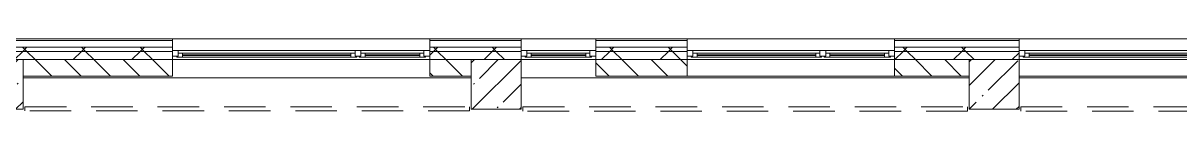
# Model space of a CAD drawing. Header units: millimetres. Extents: x 81682 to 274809, y -8553 to 29000.
# Drawn here: x 190559 to 204497, y 26479 to 27350 of the extents above; entities that cross this region are included whole.
import ezdxf

# ---------------------------------------------------------------- set-up
doc = ezdxf.new("R2010")
doc.units = ezdxf.units.MM
doc.linetypes.add('200_ШТРИХ__ш1_п0_6_', pattern=[800, 500, -300])
for name, color, linetype, lineweight in [('A-DETL-MBND-1', 7, '200_ШТРИХ__ш1_п0_6_', 9), ('A-GLAZ-3', 7, 'Continuous', 5), ('A-WALL', 7, 'Continuous', 9), ('A-WALL-7', 7, 'Continuous', 5), ('I-WALL-2', 7, 'Continuous', 5), ('S-COLS-1', 7, 'Continuous', 5)]:
    doc.layers.add(name, color=color, linetype=linetype, lineweight=lineweight)
pattern_1 = [(45, (147798.7, 0), (-353.5534, 353.5534), []), (135, (147798.7, 0), (-353.5534, -353.5534), [])]
pattern_2 = [(45, (147798.7, 0), (-285.123, 285.123), []), (45, (148083.8, 0), (-285.123, 285.123), [504.031, -100.806, 16.764, -84.042])]

# ---------------------------------------------------------------- blocks, each defined once
blk = doc.blocks.new('BSC_Колонна _Прямоугольная - 600х600-V72-3_7_3_птичка')
at = {"layer": 'S-COLS-1'}
h = blk.add_hatch(dxfattribs=at)
h.set_pattern_fill('FP_83', color=256, style=0, pattern_type=2)
h.set_pattern_definition([(45, (-42460, -26800), (-285.123, 285.123), []), (45, (-42174.88, -26800), (-285.123, 285.123), [504.031, -100.806, 16.764, -84.042])])
h.paths.add_polyline_path([(-300, -300), (300, -300), (300, 300), (-300, 300)])
for p, q in [((300, 300), (-300, 300)), ((-300, 300), (-300, -300)), ((300, -300), (300, 300)), ((-300, -300), (300, -300))]:
    blk.add_line(p, q, dxfattribs=at)
blk = doc.blocks.new('120_Окно_СКБ_2Ст - 120_Окно_СКБ_2Ст 3100х2500 _мал_створка слева_ 2-19089248-3_7_3_птичка')
at = {"layer": 'A-GLAZ-3'}
for p, q in [((-1550, -75), (-1550, -5)), ((-1550, -5), (-1480, -5)), ((1550, -5), (-1550, -5)), ((-1480, -75), (-1550, -75)), ((-1550, -75), (-1500, -75)), ((-1480, -75), (-1500, -75)), ((-1500, -75), (-1500, -85)), ((-1500, -85), (670, -85)), ((670, -85), (-1500, -85)), ((-1480, -5), (-1480, -75)), ((650, -35), (-1480, -35)), ((-1480, -35), (-1480, -75)), ((-1430, -85), (-1430, -35)), ((-1430, -55), (600, -55)), ((600, -65), (-1430, -65)), ((600, -85), (600, -35)), ((650, -75), (650, -5)), ((650, -5), (720, -5)), ((650, -75), (650, -35)), ((720, -75), (650, -75)), ((670, -75), (650, -75)), ((670, -75), (700, -75)), ((670, -85), (670, -75)), ((720, -75), (700, -75)), ((700, -75), (700, -85)), ((700, -85), (1500, -85)), ((1500, -85), (700, -85)), ((720, -5), (720, -75)), ((1480, -35), (720, -35)), ((720, -35), (720, -75)), ((770, -85), (770, -35)), ((770, -55), (1430, -55)), ((1430, -65), (770, -65)), ((1430, -85), (1430, -35)), ((1480, -75), (1480, -5)), ((1480, -5), (1550, -5)), ((1480, -75), (1480, -35)), ((1550, -75), (1480, -75)), ((1500, -75), (1480, -75)), ((1500, -75), (1550, -75)), ((1500, -85), (1500, -75)), ((1550, -5), (1550, -75))]:
    blk.add_line(p, q, dxfattribs=at)
blk = doc.blocks.new('120_Окно_СКБ_2Ст - 120_Окно_СКБ_2Ст 2500х2500 _мал створка справа_-23206729-3_7_3_птичка')
at = {"layer": 'A-GLAZ-3'}
for p, q in [((-1250, -75), (-1250, -5)), ((-1250, -5), (-1180, -5)), ((1250, -5), (-1250, -5)), ((-1180, -75), (-1250, -75)), ((-1250, -75), (-1200, -75)), ((-1180, -75), (-1200, -75)), ((-1200, -75), (-1200, -85)), ((-1200, -85), (370, -85)), ((370, -85), (-1200, -85)), ((-1180, -5), (-1180, -75)), ((350, -35), (-1180, -35)), ((-1180, -35), (-1180, -75)), ((-1130, -85), (-1130, -35)), ((-1130, -55), (300, -55)), ((300, -65), (-1130, -65)), ((300, -85), (300, -35)), ((350, -75), (350, -5)), ((350, -5), (420, -5)), ((350, -75), (350, -35)), ((420, -75), (350, -75)), ((370, -75), (350, -75)), ((370, -75), (400, -75)), ((370, -85), (370, -75)), ((420, -75), (400, -75)), ((400, -75), (400, -85)), ((400, -85), (1200, -85)), ((1200, -85), (400, -85)), ((420, -5), (420, -75)), ((1180, -35), (420, -35)), ((420, -35), (420, -75)), ((470, -85), (470, -35)), ((470, -55), (1130, -55)), ((1130, -65), (470, -65)), ((1130, -85), (1130, -35)), ((1180, -75), (1180, -5)), ((1180, -5), (1250, -5)), ((1180, -75), (1180, -35)), ((1250, -75), (1180, -75)), ((1200, -75), (1180, -75)), ((1200, -75), (1250, -75)), ((1200, -85), (1200, -75)), ((1250, -5), (1250, -75))]:
    blk.add_line(p, q, dxfattribs=at)
blk = doc.blocks.new('120_Окно_СКБ_1Ст - 120_Окно_СКБ_1Ст_900х2500_h_-21649151-3_7_3_птичка')
at = {"layer": 'A-GLAZ-3'}
for p, q in [((-450, -75), (-450, -5)), ((-450, -5), (-380, -5)), ((450, -5), (-450, -5)), ((-380, -75), (-450, -75)), ((-450, -75), (-400, -75)), ((-380, -75), (-400, -75)), ((-400, -75), (-400, -85)), ((-400, -85), (400, -85)), ((400, -85), (-400, -85)), ((-380, -5), (-380, -75)), ((380, -35), (-380, -35)), ((-380, -35), (-380, -75)), ((-330, -85), (-330, -35)), ((-330, -55), (330, -55)), ((330, -65), (-330, -65)), ((330, -85), (330, -35)), ((380, -75), (380, -5)), ((380, -5), (450, -5)), ((380, -75), (380, -35)), ((450, -75), (380, -75)), ((400, -75), (380, -75)), ((400, -75), (450, -75)), ((400, -85), (400, -75)), ((450, -5), (450, -75))]:
    blk.add_line(p, q, dxfattribs=at)

msp = doc.modelspace()

# ---------------------------------------------------------------- hatches: boundary and pattern name
at = {"layer": 'A-WALL-7'}
h = msp.add_hatch(dxfattribs=at)
h.set_pattern_fill('FP_79', color=256, style=0, pattern_type=2)
h.set_pattern_definition(pattern_1)
h.paths.add_polyline_path([(232368.7, 27200), (232368.7, 27250), (228148.7, 27250), (228148.7, 27200), (232167.6, 27200)])
h.paths.add_polyline_path([(224243.9, 27200), (225048.7, 27200), (225048.7, 27250), (224148.7, 27250), (224148.7, 27200)])
h.paths.add_polyline_path([(214908.7, 27200), (214908.7, 27250), (210658.7, 27250), (210658.7, 27200), (213989.6, 27200)])
h.paths.add_polyline_path([(217408.7, 27200), (218608.7, 27200), (218608.7, 27250), (217408.7, 27250)])
h.paths.add_polyline_path([(220708.7, 27200), (222048.7, 27200), (222048.7, 27250), (220708.7, 27250)])
h.paths.add_polyline_path([(209328.6, 27200), (209758.7, 27200), (209758.7, 27250), (207658.7, 27250), (207658.7, 27200), (208396.4, 27200)])
h.paths.add_polyline_path([(206532, 27200), (206758.7, 27200), (206758.7, 27250), (205658.7, 27250), (205658.7, 27200)])
h.paths.add_polyline_path([(201871, 27200), (202558.7, 27200), (202558.7, 27250), (201058.7, 27250), (201058.7, 27200)])
h.paths.add_polyline_path([(198142.2, 27200), (198558.7, 27200), (198558.7, 27250), (197459, 27250), (197459, 27200)])
h.paths.add_polyline_path([(189958.7, 27200), (192358.7, 27200), (192358.7, 27250), (189858.7, 27250), (189858.7, 27200)])
h.paths.add_polyline_path([(195458.7, 27200), (196559, 27200), (196559, 27250), (195458.7, 27250)])
h = msp.add_hatch(dxfattribs=at)
h.set_pattern_fill('FP_79', color=256, style=0, pattern_type=2)
h.set_pattern_definition(pattern_1)
h.paths.add_polyline_path([(232368.7, 27100), (232368.7, 27200), (228148.7, 27200), (228148.7, 27100), (232167.6, 27100)])
h.paths.add_polyline_path([(217408.7, 27100), (218608.7, 27100), (218608.7, 27200), (217408.7, 27200)])
h.paths.add_polyline_path([(220708.7, 27100), (222048.7, 27100), (222048.7, 27200), (220708.7, 27200)])
h.paths.add_polyline_path([(214908.7, 27100), (214908.7, 27200), (210658.7, 27200), (210658.7, 27100), (213989.6, 27100)])
h.paths.add_polyline_path([(224148.7, 27100), (225048.7, 27100), (225048.7, 27200), (224148.7, 27200)])
h.paths.add_polyline_path([(202558.7, 27100), (202558.7, 27200), (201058.7, 27200), (201058.7, 27100), (201871, 27100)])
h.paths.add_polyline_path([(209328.6, 27100), (209758.7, 27100), (209758.7, 27200), (207658.7, 27200), (207658.7, 27100), (208396.4, 27100)])
h.paths.add_polyline_path([(205658.7, 27100), (206758.7, 27100), (206758.7, 27200), (205658.7, 27200)])
h.paths.add_polyline_path([(196559, 27100), (196559, 27200), (195458.7, 27200), (195458.7, 27100), (196277.7, 27100)])
h.paths.add_polyline_path([(197459, 27100), (198558.7, 27100), (198558.7, 27200), (197459, 27200)])
h.paths.add_polyline_path([(191616.7, 27100), (192358.7, 27100), (192358.7, 27200), (189958.7, 27200), (189958.7, 27100), (190558.7, 27100)])
h = msp.add_hatch(dxfattribs=at)
h.set_pattern_fill('FP_77', color=256, style=0, pattern_type=2)
h.set_pattern_definition([(135, (147798.7, 0), (-176.7767, -176.7767), [])])
h.paths.add_polyline_path([(229837.1, 26900), (231998.7, 26900), (231998.7, 27100), (228948.7, 27100), (228948.7, 26900)])
h.paths.add_polyline_path([(228438.8, 26900), (228448.7, 26900), (228448.7, 27100), (228148.7, 27100), (228148.7, 26900)])
h.paths.add_polyline_path([(213958.7, 26900), (213958.7, 27100), (210658.7, 27100), (210658.7, 26900), (212125.2, 26900)])
h.paths.add_polyline_path([(217408.7, 26900), (218108.7, 26900), (218108.7, 27100), (217408.7, 27100)])
h.paths.add_polyline_path([(214908.7, 26900), (214908.7, 27100), (214558.7, 27100), (214558.7, 26900)])
h.paths.add_polyline_path([(220708.7, 26900), (221338.7, 26900), (221338.7, 27100), (220708.7, 27100)])
h.paths.add_polyline_path([(221838.7, 26900), (222048.7, 26900), (222048.7, 27100), (221838.7, 27100)])
h.paths.add_polyline_path([(224548.7, 26900), (224548.7, 27100), (224148.7, 27100), (224148.7, 26900), (224243.9, 26900)])
h.paths.add_polyline_path([(207658.7, 26900), (207958.7, 26900), (207958.7, 27100), (207658.7, 27100)])
h.paths.add_polyline_path([(205658.7, 26900), (206758.7, 26900), (206758.7, 27100), (205658.7, 27100)])
h.paths.add_polyline_path([(201958.7, 26900), (201958.7, 27100), (201058.7, 27100), (201058.7, 26900), (201871, 26900)])
h.paths.add_polyline_path([(208558.7, 26900), (209758.7, 26900), (209758.7, 27100), (208558.7, 27100)])
h.paths.add_polyline_path([(197459, 26900), (198558.7, 26900), (198558.7, 27100), (197459, 27100)])
h.paths.add_polyline_path([(195958.7, 26900), (195958.7, 27100), (195458.7, 27100), (195458.7, 26900)])
h.paths.add_polyline_path([(192358.7, 26900), (192358.7, 27100), (190558.7, 27100), (190558.7, 26900), (191616.7, 26900)])
at = {"layer": 'S-COLS-1'}
h = msp.add_hatch(dxfattribs=at)
h.set_pattern_fill('FP_75', color=256, style=0, pattern_type=2)
h.set_pattern_definition(pattern_2)
h.paths.add_polyline_path([(196277.7, 26500), (196558.7, 26500), (196558.7, 27100), (195958.7, 27100), (195958.7, 26500)])
h = msp.add_hatch(dxfattribs=at)
h.set_pattern_fill('FP_75', color=256, style=0, pattern_type=2)
h.set_pattern_definition(pattern_2)
h.paths.add_polyline_path([(202558.7, 26500), (202558.7, 27100), (201958.7, 27100), (201958.7, 26500)])

# ---------------------------------------------------------------- linework, layer by layer
at = {"layer": 'A-DETL-MBND-1'}
for p, q in [((190579.7, 26530), (190579.7, 26480)), ((190579.7, 26530), (195938.7, 26530)), ((195938.7, 26480), (195938.7, 26530)), ((196580, 26529), (196580, 26479)), ((196580, 26529), (201937.7, 26529)), ((201937.7, 26479), (201937.7, 26529)), ((202578.7, 26529), (202578.7, 26479)), ((202578.7, 26529), (207938.7, 26529)), ((195938.7, 26480), (190579.7, 26480)), ((201937.7, 26479), (196580, 26479)), ((207938.7, 26479), (202578.7, 26479))]:
    msp.add_line(p, q, dxfattribs=at)
at = {"layer": 'A-WALL'}
for p, q in [((192358.7, 27330), (189728.7, 27330)), ((196559, 27330), (195458.7, 27330)), ((198558.7, 27330), (197459, 27330)), ((202558.7, 27330), (201058.7, 27330)), ((192358.7, 27250), (189808.7, 27250)), ((192358.7, 27200), (189858.7, 27200)), ((196559, 27250), (195458.7, 27250)), ((196559, 27200), (195458.7, 27200)), ((198558.7, 27250), (197459, 27250)), ((198558.7, 27200), (197459, 27200)), ((202558.7, 27250), (201058.7, 27250)), ((202558.7, 27200), (201058.7, 27200))]:
    msp.add_line(p, q, dxfattribs=at)
at = {"layer": 'A-WALL-7'}
for p, q in [((189708.7, 27350), (197459, 27350)), ((192358.7, 26900), (192358.7, 27350)), ((195458.7, 27350), (195458.7, 26900)), ((196559, 26900), (196559, 27350)), ((197459, 27350), (197459, 26900)), ((228148.7, 27350), (197459, 27350)), ((198558.7, 26900), (198558.7, 27350)), ((201058.7, 27350), (201058.7, 26900)), ((202558.7, 27100), (202558.7, 27350)), ((228448.7, 27100), (190558.7, 27100)), ((195958.7, 26900), (195958.7, 27100)), ((196558.7, 27100), (196558.7, 26900)), ((201958.7, 26900), (201958.7, 27100)), ((190558.7, 26900), (192358.7, 26900)), ((195458.7, 26900), (195958.7, 26900)), ((196558.7, 26900), (196559, 26900)), ((197459, 26900), (198558.7, 26900)), ((201058.7, 26900), (201958.7, 26900))]:
    msp.add_line(p, q, dxfattribs=at)
at = {"layer": 'I-WALL-2'}
for p, q in [((192358.7, 27100), (195458.7, 27100)), ((196559, 27100), (197459, 27100)), ((198558.7, 27100), (201058.7, 27100)), ((202558.7, 27100), (205658.7, 27100)), ((201058.7, 26900), (198558.7, 26900)), ((205658.7, 26900), (202558.7, 26900)), ((195958.7, 26880), (190558.7, 26880)), ((201958.7, 26880), (196558.7, 26880)), ((207958.7, 26880), (202558.7, 26880))]:
    msp.add_line(p, q, dxfattribs=at)
at = {"layer": 'S-COLS-1'}
for p, q in [((196558.7, 27100), (195958.7, 27100)), ((195958.7, 27100), (195958.7, 26900)), ((196558.7, 26900), (196558.7, 27100)), ((202558.7, 27100), (201958.7, 27100)), ((201958.7, 27100), (201958.7, 26900)), ((202558.7, 26500), (202558.7, 27100)), ((195958.7, 26900), (195958.7, 26500)), ((196558.7, 26500), (196558.7, 26900)), ((201958.7, 26900), (201958.7, 26500)), ((195958.7, 26500), (196558.7, 26500)), ((201958.7, 26500), (202558.7, 26500))]:
    msp.add_line(p, q, dxfattribs=at)

# ---------------------------------------------------------------- block references
at = {"layer": 'A-GLAZ-3'}
for name, p in [('120_Окно_СКБ_2Ст - 120_Окно_СКБ_2Ст 3100х2500 _мал_створка слева_ 2-19089248-3_7_3_птичка', (193908.7, 27215)), ('120_Окно_СКБ_1Ст - 120_Окно_СКБ_1Ст_900х2500_h_-21649151-3_7_3_птичка', (197009, 27215)), ('120_Окно_СКБ_2Ст - 120_Окно_СКБ_2Ст 2500х2500 _мал створка справа_-23206729-3_7_3_птичка', (199808.7, 27215)), ('120_Окно_СКБ_2Ст - 120_Окно_СКБ_2Ст 3100х2500 _мал_створка слева_ 2-19089248-3_7_3_птичка', (204108.7, 27215))]:
    msp.add_blockref(name, p, dxfattribs=at)
at = {"layer": 'S-COLS-1'}
msp.add_blockref('BSC_Колонна _Прямоугольная - 600х600-V72-3_7_3_птичка', (190258.7, 26800), dxfattribs=at)

doc.saveas('drawing.dxf')
